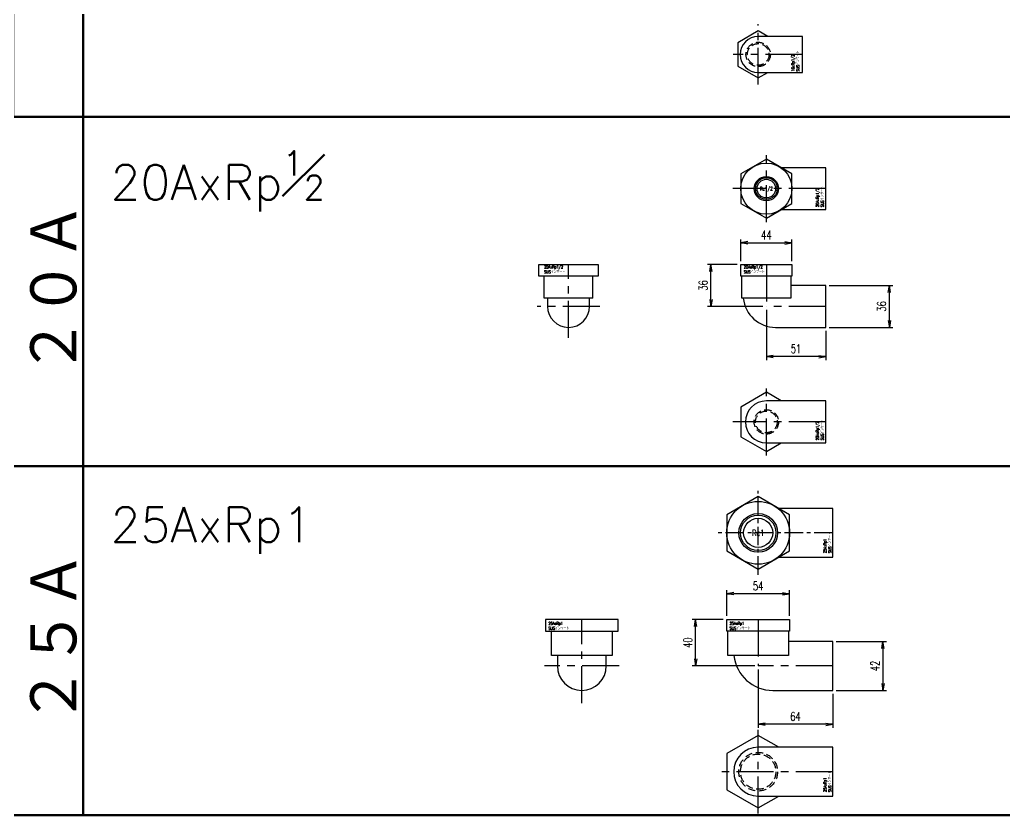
# Model space of a CAD drawing. Header units: millimetres. Extents: x 1711 to 90196, y -23291 to 8516.
# Drawn here: x 45199 to 46044, y -5761 to -5077 of the extents above; entities that cross this region are included whole.
import ezdxf
from ezdxf.enums import TextEntityAlignment as Align

# ---------------------------------------------------------------- set-up
doc = ezdxf.new("R2010")
doc.units = ezdxf.units.MM
doc.header["$PDMODE"] = 35
doc.linetypes.add('CENTER', pattern=[50.8, 31.75, -6.35, 6.35, -6.35])
doc.linetypes.add('HIDDEN', pattern=[9.525, 6.35, -3.175])
doc.layers.add('line', color=153, linetype='Continuous', lineweight=50)
for name, color, linetype in [('寸法', 2, 'Continuous'), ('配管-CVP', 4, 'Continuous'), ('＃配管（PVC)', 21, 'Continuous')]:
    doc.layers.add(name, color=color, linetype=linetype)
doc.styles.add('kpk', font='romans.shx', dxfattribs={"width": 0.7, "bigfont": 'extfont2.shx'})
doc.styles.get("Standard").update_dxf_attribs({"font": 'romans.shx', "bigfont": 'extfont.shx'})
doc.dimstyles.new('KPK-3', dxfattribs={"dimscale": 3, "dimtxt": 2.5, "dimasz": 2, "dimexe": 1, "dimexo": 1, "dimgap": 1, "dimtad": 3, "dimdec": 1, "dimdsep": 46, "dimtxsty": 'kpk', "dimblk": 'OPEN', "dimcen": 2.5, "dimclrd": 2, "dimclre": 2, "dimclrt": 4, "dimadec": 1, "dimazin": 2, "dimtfac": 1, "dimtdec": 1, "dimtmove": 0, "dimatfit": 2, "dimldrblk": 'OPEN', "dimfxl": 0, "dimlwd": -1, "dimlwe": -1, "dimarcsym": 0})

# ---------------------------------------------------------------- blocks, each defined once
blk = doc.blocks.new('_Open')
at = {"color": 0, "linetype": 'ByBlock', "lineweight": -2}
for p, q in [((-1, 0.17), (0, 0)), ((-1, -0.17), (0, 0)), ((0, 0), (-1, 0))]:
    blk.add_line(p, q, dxfattribs=at)
blk = doc.blocks.new('*D2058')
at = {"layer": 'Defpoints', "color": 0, "transparency": 16777216}
for p in [(45806.14, -5570.32), (45806.14, -5592.32), (45860.14, -5592.32)]:
    blk.add_point(p, dxfattribs=at)
at = {"layer": '寸法', "color": 2, "transparency": 16777216}
for p, q in [((45806.14, -5589.32), (45806.14, -5567.32)), ((45854.14, -5570.32), (45812.14, -5570.32)), ((45860.14, -5589.32), (45860.14, -5567.32))]:
    blk.add_line(p, q, dxfattribs=at)
at = {"layer": '寸法', "color": 2, "transparency": 16777216, "xscale": 6, "yscale": 6, "zscale": 6, "rotation": 180}
blk.add_blockref('_Open', (45806.14, -5570.32), dxfattribs=at)
at = {"layer": '寸法', "color": 2, "transparency": 16777216, "xscale": 6, "yscale": 6, "zscale": 6}
blk.add_blockref('_Open', (45860.14, -5570.32), dxfattribs=at)
at = {"layer": '寸法', "color": 4, "transparency": 16777216, "insert": (45833.14, -5563.57), "char_height": 7.5, "attachment_point": 5, "style": 'kpk', "bg_fill": 3, "box_fill_scale": 1.1, "bg_fill_color": 256, "bg_fill_true_color": 13158600, "bg_fill_transparency": 0}
blk.add_mtext('54', dxfattribs=at)
blk = doc.blocks.new('*D2206')
at = {"layer": 'Defpoints', "color": 0, "transparency": 16777216}
for p in [(45891.14, -5305.49), (45945.85, -5305.49), (45891.14, -5341.49)]:
    blk.add_point(p, dxfattribs=at)
at = {"layer": '寸法', "color": 2, "transparency": 16777216}
for p, q in [((45894.14, -5305.49), (45948.85, -5305.49)), ((45945.85, -5335.49), (45945.85, -5311.49)), ((45894.14, -5341.49), (45948.85, -5341.49))]:
    blk.add_line(p, q, dxfattribs=at)
at = {"layer": '寸法', "color": 2, "transparency": 16777216, "xscale": 6, "yscale": 6, "zscale": 6}
for p, rotation in [((45945.85, -5305.49), 90), ((45945.85, -5341.49), 270)]:
    blk.add_blockref('_Open', p, dxfattribs=dict(at, rotation=rotation))
at = {"layer": '寸法', "color": 4, "transparency": 16777216, "insert": (45939.1, -5323.49), "char_height": 7.5, "attachment_point": 5, "rotation": 90, "style": 'kpk', "bg_fill": 3, "box_fill_scale": 1.1, "bg_fill_color": 256, "bg_fill_true_color": 13158600, "bg_fill_transparency": 0}
blk.add_mtext('36', dxfattribs=at)
blk = doc.blocks.new('*D2207')
at = {"layer": 'Defpoints', "color": 0, "transparency": 16777216}
for p in [(45840.14, -5323.49), (45891.14, -5341.49), (45840.14, -5366.61)]:
    blk.add_point(p, dxfattribs=at)
at = {"layer": '寸法', "color": 2, "transparency": 16777216}
for p, q in [((45840.14, -5326.49), (45840.14, -5369.61)), ((45891.14, -5344.49), (45891.14, -5369.61)), ((45885.14, -5366.61), (45846.14, -5366.61))]:
    blk.add_line(p, q, dxfattribs=at)
at = {"layer": '寸法', "color": 2, "transparency": 16777216, "xscale": 6, "yscale": 6, "zscale": 6, "rotation": 180}
blk.add_blockref('_Open', (45840.14, -5366.61), dxfattribs=at)
at = {"layer": '寸法', "color": 2, "transparency": 16777216, "xscale": 6, "yscale": 6, "zscale": 6}
blk.add_blockref('_Open', (45891.14, -5366.61), dxfattribs=at)
at = {"layer": '寸法', "color": 4, "transparency": 16777216, "insert": (45865.64, -5359.86), "char_height": 7.5, "attachment_point": 5, "style": 'kpk', "bg_fill": 3, "box_fill_scale": 1.1, "bg_fill_color": 256, "bg_fill_true_color": 13158600, "bg_fill_transparency": 0}
blk.add_mtext('51', dxfattribs=at)
blk = doc.blocks.new('*D2208')
at = {"layer": 'Defpoints', "color": 0, "transparency": 16777216}
for p in [(45779.45, -5592.32), (45806.14, -5592.32), (45833.14, -5632.32)]:
    blk.add_point(p, dxfattribs=at)
at = {"layer": '寸法', "color": 2, "transparency": 16777216}
for p, q in [((45803.14, -5592.32), (45776.45, -5592.32)), ((45779.45, -5626.32), (45779.45, -5598.32)), ((45830.14, -5632.32), (45776.45, -5632.32))]:
    blk.add_line(p, q, dxfattribs=at)
at = {"layer": '寸法', "color": 2, "transparency": 16777216, "xscale": 6, "yscale": 6, "zscale": 6}
for p, rotation in [((45779.45, -5592.32), 90), ((45779.45, -5632.32), 270)]:
    blk.add_blockref('_Open', p, dxfattribs=dict(at, rotation=rotation))
at = {"layer": '寸法', "color": 4, "transparency": 16777216, "insert": (45772.7, -5612.32), "char_height": 7.5, "attachment_point": 5, "rotation": 90, "style": 'kpk', "bg_fill": 3, "box_fill_scale": 1.1, "bg_fill_color": 256, "bg_fill_true_color": 13158600, "bg_fill_transparency": 0}
blk.add_mtext('40', dxfattribs=at)
blk = doc.blocks.new('*D2209')
at = {"layer": 'Defpoints', "color": 0, "transparency": 16777216}
for p in [(45862.14, -5268.87), (45818.14, -5287.49), (45862.14, -5287.49)]:
    blk.add_point(p, dxfattribs=at)
at = {"layer": '寸法', "color": 2, "transparency": 16777216}
for p, q in [((45818.14, -5284.49), (45818.14, -5265.87)), ((45862.14, -5284.49), (45862.14, -5265.87)), ((45824.14, -5268.87), (45856.14, -5268.87))]:
    blk.add_line(p, q, dxfattribs=at)
at = {"layer": '寸法', "color": 2, "transparency": 16777216, "xscale": 6, "yscale": 6, "zscale": 6, "rotation": 180}
blk.add_blockref('_Open', (45818.14, -5268.87), dxfattribs=at)
at = {"layer": '寸法', "color": 2, "transparency": 16777216, "xscale": 6, "yscale": 6, "zscale": 6}
blk.add_blockref('_Open', (45862.14, -5268.87), dxfattribs=at)
at = {"layer": '寸法', "color": 4, "transparency": 16777216, "insert": (45840.14, -5262.12), "char_height": 7.5, "attachment_point": 5, "style": 'kpk', "bg_fill": 3, "box_fill_scale": 1.1, "bg_fill_color": 256, "bg_fill_true_color": 13158600, "bg_fill_transparency": 0}
blk.add_mtext('44', dxfattribs=at)
blk = doc.blocks.new('*D2210')
at = {"layer": 'Defpoints', "color": 0, "transparency": 16777216}
for p in [(45792.62, -5287.49), (45818.14, -5287.49), (45840.14, -5323.49)]:
    blk.add_point(p, dxfattribs=at)
at = {"layer": '寸法', "color": 2, "transparency": 16777216}
for p, q in [((45815.14, -5287.49), (45789.62, -5287.49)), ((45792.62, -5317.49), (45792.62, -5293.49)), ((45837.14, -5323.49), (45789.62, -5323.49))]:
    blk.add_line(p, q, dxfattribs=at)
at = {"layer": '寸法', "color": 2, "transparency": 16777216, "xscale": 6, "yscale": 6, "zscale": 6}
for p, rotation in [((45792.62, -5287.49), 90), ((45792.62, -5323.49), 270)]:
    blk.add_blockref('_Open', p, dxfattribs=dict(at, rotation=rotation))
at = {"layer": '寸法', "color": 4, "transparency": 16777216, "insert": (45785.87, -5305.49), "char_height": 7.5, "attachment_point": 5, "rotation": 90, "style": 'kpk', "bg_fill": 3, "box_fill_scale": 1.1, "bg_fill_color": 256, "bg_fill_true_color": 13158600, "bg_fill_transparency": 0}
blk.add_mtext('36', dxfattribs=at)
blk = doc.blocks.new('*D2211')
at = {"layer": 'Defpoints', "color": 0, "transparency": 16777216}
for p in [(45897.14, -5611.32), (45897.14, -5653.32), (45940.2, -5653.32)]:
    blk.add_point(p, dxfattribs=at)
at = {"layer": '寸法', "color": 2, "transparency": 16777216}
for p, q in [((45900.14, -5611.32), (45943.2, -5611.32)), ((45940.2, -5617.32), (45940.2, -5647.32)), ((45900.14, -5653.32), (45943.2, -5653.32))]:
    blk.add_line(p, q, dxfattribs=at)
at = {"layer": '寸法', "color": 2, "transparency": 16777216, "xscale": 6, "yscale": 6, "zscale": 6}
for p, rotation in [((45940.2, -5611.32), 90), ((45940.2, -5653.32), 270)]:
    blk.add_blockref('_Open', p, dxfattribs=dict(at, rotation=rotation))
at = {"layer": '寸法', "color": 4, "transparency": 16777216, "insert": (45933.45, -5632.32), "char_height": 7.5, "attachment_point": 5, "rotation": 90, "style": 'kpk', "bg_fill": 3, "box_fill_scale": 1.1, "bg_fill_color": 256, "bg_fill_true_color": 13158600, "bg_fill_transparency": 0}
blk.add_mtext('42', dxfattribs=at)
blk = doc.blocks.new('*D2212')
at = {"layer": 'Defpoints', "color": 0, "transparency": 16777216}
for p in [(45833.14, -5632.32), (45897.14, -5653.32), (45833.14, -5682.39)]:
    blk.add_point(p, dxfattribs=at)
at = {"layer": '寸法', "color": 2, "transparency": 16777216}
for p, q in [((45833.14, -5635.32), (45833.14, -5685.39)), ((45897.14, -5656.32), (45897.14, -5685.39)), ((45891.14, -5682.39), (45839.14, -5682.39))]:
    blk.add_line(p, q, dxfattribs=at)
at = {"layer": '寸法', "color": 2, "transparency": 16777216, "xscale": 6, "yscale": 6, "zscale": 6, "rotation": 180}
blk.add_blockref('_Open', (45833.14, -5682.39), dxfattribs=at)
at = {"layer": '寸法', "color": 2, "transparency": 16777216, "xscale": 6, "yscale": 6, "zscale": 6}
blk.add_blockref('_Open', (45897.14, -5682.39), dxfattribs=at)
at = {"layer": '寸法', "color": 4, "transparency": 16777216, "insert": (45865.14, -5675.64), "char_height": 7.5, "attachment_point": 5, "style": 'kpk', "bg_fill": 3, "box_fill_scale": 1.1, "bg_fill_color": 256, "bg_fill_true_color": 13158600, "bg_fill_transparency": 0}
blk.add_mtext('64', dxfattribs=at)
blk = doc.blocks.new('20AxRp1／2-SUSインサート給水栓E-正面')
at = {"layer": '＃配管（PVC)', "color": 0, "linetype": 'ByBlock'}
for p, q in [((-22, 26), (-22, 36)), ((-22, 36), (22, 36)), ((22, 36), (22, 26)), ((22, 26), (-22, 26)), ((-21, 7), (-21, 26)), ((21, 26), (21, 7)), ((51, 18), (21, 18)), ((51, -18), (51, 18)), ((21, 7), (-21, 7)), ((8, -18), (51, -18))]:
    blk.add_line(p, q, dxfattribs=at)
at = {"layer": '＃配管（PVC)', "color": 2, "linetype": 'CENTER'}
for p in [(0, 36), (51, 0)]:
    blk.add_line(p, (0, 0), dxfattribs=at)
at = {"layer": '＃配管（PVC)', "color": 0, "linetype": 'ByBlock'}
blk.add_arc((8, 10), 28, 186.15064, 270, dxfattribs=at)
at = {"layer": 'Defpoints', "color": 6, "insert": (-19.34, 35.11), "char_height": 2.5, "attachment_point": 1, "style": 'kpk'}
blk.add_mtext('20AxRp1/2\\PSUSインサート', dxfattribs=at)
blk = doc.blocks.new('16AxRp1／2-SUSインサート給水栓E-下面')
at = {"layer": '＃配管（PVC)', "color": 2, "linetype": 'CENTER'}
for p, q in [((0, -25.92), (0, 25.92)), ((38, 0), (-21.6, 0))]:
    blk.add_line(p, q, dxfattribs=at)
at = {"layer": '＃配管（PVC)', "color": 0, "linetype": 'ByBlock'}
for p, q in [((38, 15.5), (0, 15.5)), ((38, -15.5), (38, 15.5)), ((0, -15.5), (38, -15.5))]:
    blk.add_line(p, q, dxfattribs=at)
blk.add_lwpolyline([(8.15, 15.5), (0, 20.21), (-17.5, 10.1), (-17.5, -10.1), (0, -20.21), (8.15, -15.5)], dxfattribs=at)
at = {"layer": '＃配管（PVC)', "color": 132, "linetype": 'HIDDEN'}
for radius in [10.48, 9.32]:
    blk.add_circle((0, 0), radius, dxfattribs=at)
at = {"layer": '＃配管（PVC)', "color": 0, "linetype": 'ByBlock'}
blk.add_arc((0, 0), 15.5, 90, 270, dxfattribs=at)
at = {"layer": 'Defpoints', "color": 6, "insert": (28.62, -14.63), "char_height": 2.5, "attachment_point": 1, "rotation": 90, "style": 'kpk'}
blk.add_mtext('\\A1;16xRp1/2\\PSUSインサート', dxfattribs=at)
blk = doc.blocks.new('20AxRp1／2-SUSインサート給水栓E-上面')
at = {"layer": '＃配管（PVC)', "color": 2, "linetype": 'CENTER'}
for p, q in [((0, -28.8), (0, 28.8)), ((51, 0), (-28.8, 0))]:
    blk.add_line(p, q, dxfattribs=at)
at = {"layer": '＃配管（PVC)', "color": 0, "linetype": 'ByBlock'}
for p, q in [((51, 18), (12.82, 18)), ((51, -18), (51, 18)), ((12.82, -18), (51, -18))]:
    blk.add_line(p, q, dxfattribs=at)
blk.add_lwpolyline([(-22, -12.7), (0, -25.4), (22, -12.7), (22, 12.7), (0, 25.4), (-22, 12.7)], close=True, dxfattribs=at)
for radius in [22, 9.32, 8]:
    blk.add_circle((0, 0), radius, dxfattribs=at)
at = {"layer": '＃配管（PVC)', "color": 42}
blk.add_circle((0, 0), 10.48, dxfattribs=at)
at = {"layer": 'Defpoints', "color": 6, "style": 'kpk', "width": 0.7}
blk.add_text('Rc1/2', height=3, dxfattribs=at).set_placement((0, 0), align=Align.MIDDLE_CENTER)
at = {"layer": 'Defpoints', "color": 6, "insert": (42.62, -15.8), "char_height": 2.5, "attachment_point": 1, "rotation": 90, "style": 'kpk'}
blk.add_mtext('20AxRp1/2\\PSUSインサート', dxfattribs=at)
blk = doc.blocks.new('20AxRp1／2-SUSインサート給水栓E-下面')
at = {"layer": '＃配管（PVC)', "color": 2, "linetype": 'CENTER'}
for p, q in [((0, -28.8), (0, 28.8)), ((51, 0), (-28.8, 0))]:
    blk.add_line(p, q, dxfattribs=at)
at = {"layer": '＃配管（PVC)', "color": 0, "linetype": 'ByBlock'}
for p, q in [((51, 18), (0, 18)), ((51, -18), (51, 18)), ((0, -18), (51, -18))]:
    blk.add_line(p, q, dxfattribs=at)
blk.add_lwpolyline([(12.82, 18), (0, 25.4), (-22, 12.7), (-22, -12.7), (0, -25.4), (12.82, -18)], dxfattribs=at)
at = {"layer": '＃配管（PVC)', "color": 132, "linetype": 'HIDDEN'}
for radius in [10.48, 9.32]:
    blk.add_circle((0, 0), radius, dxfattribs=at)
at = {"layer": '＃配管（PVC)', "color": 0, "linetype": 'ByBlock'}
blk.add_arc((0, 0), 18, 90, 270, dxfattribs=at)
at = {"layer": 'Defpoints', "color": 6, "insert": (42.62, -15.8), "char_height": 2.5, "attachment_point": 1, "rotation": 90, "style": 'kpk'}
blk.add_mtext('20AxRp1/2\\PSUSインサート', dxfattribs=at)
blk = doc.blocks.new('20AxRp1／2-SUSインサート給水栓E-側面')
at = {"layer": '＃配管（PVC)', "color": 0, "linetype": 'ByBlock'}
for p, q in [((-25.4, 26), (-25.4, 36)), ((-25.4, 36), (25.4, 36)), ((25.4, 36), (25.4, 26)), ((25.4, 26), (-25.4, 26)), ((-21, 7), (-21, 26)), ((21, 7), (21, 26)), ((21, 7), (-21, 7)), ((-18, 7), (-18, 0)), ((18, 0), (18, 7))]:
    blk.add_line(p, q, dxfattribs=at)
at = {"layer": '＃配管（PVC)', "color": 2, "linetype": 'CENTER'}
for p, q in [((0, -27), (0, 36)), ((27, 0), (-27, 0))]:
    blk.add_line(p, q, dxfattribs=at)
at = {"layer": '＃配管（PVC)', "color": 0, "linetype": 'ByBlock'}
blk.add_arc((0, 0), 18, 180, 0, dxfattribs=at)
at = {"layer": 'Defpoints', "color": 6, "insert": (-20.87, 35.11), "char_height": 2.5, "attachment_point": 1, "style": 'kpk'}
blk.add_mtext('20AxRp1/2\\PSUSインサート', dxfattribs=at)
blk = doc.blocks.new('25AxRp1-SUSインサート給水栓E-正面')
at = {"layer": '＃配管（PVC)', "color": 0, "linetype": 'ByBlock'}
for p, q in [((-27, 30), (-27, 40)), ((-27, 40), (27, 40)), ((27, 40), (27, 30)), ((27, 30), (-27, 30)), ((-26, 9), (-26, 30)), ((26, 30), (26, 9)), ((64, 21), (26, 21)), ((64, -21), (64, 21)), ((26, 9), (-26, 9)), ((12.5, -21), (64, -21))]:
    blk.add_line(p, q, dxfattribs=at)
at = {"layer": '＃配管（PVC)', "color": 2, "linetype": 'CENTER'}
for p in [(0, 40), (64, 0)]:
    blk.add_line(p, (0, 0), dxfattribs=at)
at = {"layer": '＃配管（PVC)', "color": 0, "linetype": 'ByBlock'}
blk.add_arc((12.5, 12.5), 33.5, 185.99707, 270, dxfattribs=at)
at = {"layer": 'Defpoints', "color": 6, "insert": (-24.49, 37.78), "char_height": 2.5, "attachment_point": 1, "style": 'kpk'}
blk.add_mtext('25AxRp1\\PSUSインサート', dxfattribs=at)
blk = doc.blocks.new('25AxRp1-SUSインサート給水栓E-下面')
at = {"layer": '＃配管（PVC)', "color": 2, "linetype": 'CENTER'}
for p, q in [((0, -36), (0, 36)), ((64, 0), (-36, 0))]:
    blk.add_line(p, q, dxfattribs=at)
at = {"layer": '＃配管（PVC)', "color": 0, "linetype": 'ByBlock'}
for p, q in [((64, 21), (0, 21)), ((64, -21), (64, 21)), ((0, -21), (64, -21))]:
    blk.add_line(p, q, dxfattribs=at)
blk.add_lwpolyline([(17.63, 21), (0, 31.18), (-27, 15.59), (-27, -15.59), (0, -31.18), (17.63, -21)], dxfattribs=at)
at = {"layer": '＃配管（PVC)', "color": 132, "linetype": 'HIDDEN'}
for radius in [16.62, 15.15]:
    blk.add_circle((0, 0), radius, dxfattribs=at)
at = {"layer": '＃配管（PVC)', "color": 0, "linetype": 'ByBlock'}
blk.add_arc((0, 0), 21, 90, 270, dxfattribs=at)
at = {"layer": 'Defpoints', "color": 6, "insert": (56.11, -17.44), "char_height": 2.5, "attachment_point": 1, "rotation": 90, "style": 'kpk'}
blk.add_mtext('25AxRp1\\PSUSインサート', dxfattribs=at)
blk = doc.blocks.new('25AxRp1-SUSインサート給水栓E-側面')
at = {"layer": '＃配管（PVC)', "color": 0, "linetype": 'ByBlock'}
for p, q in [((31.18, 40), (-31.18, 40)), ((-31.18, 40), (-31.18, 30)), ((31.18, 30), (31.18, 40)), ((-31.18, 30), (31.18, 30)), ((-26, 9), (-26, 30)), ((26, 30), (26, 9)), ((26, 9), (-26, 9)), ((-21, 9), (-21, 0)), ((21, 0), (21, 9))]:
    blk.add_line(p, q, dxfattribs=at)
at = {"layer": '＃配管（PVC)', "color": 2, "linetype": 'CENTER'}
for p, q in [((0, -31.97), (0, 40)), ((31.97, 0), (-31.97, 0))]:
    blk.add_line(p, q, dxfattribs=at)
at = {"layer": '＃配管（PVC)', "color": 0, "linetype": 'ByBlock'}
blk.add_arc((0, 0), 21, 180, 0, dxfattribs=at)
at = {"layer": 'Defpoints', "color": 6, "insert": (-28.67, 37.78), "char_height": 2.5, "attachment_point": 1, "style": 'kpk'}
blk.add_mtext('25AxRp1\\PSUSインサート', dxfattribs=at)
blk = doc.blocks.new('25AxRp1-SUSインサート給水栓E-上面')
at = {"color": 2, "linetype": 'CENTER', "ltscale": 0.5}
for p, q in [((0, -36), (0, 36)), ((64, 0), (-36, 0))]:
    blk.add_line(p, q, dxfattribs=at)
at = {"color": 0}
for p, q in [((64, 21), (17.63, 21)), ((64, -21), (64, 21)), ((17.63, -21), (64, -21))]:
    blk.add_line(p, q, dxfattribs=at)
blk.add_lwpolyline([(-27, -15.59), (0, -31.18), (27, -15.59), (27, 15.59), (0, 31.18), (-27, 15.59)], close=True, dxfattribs=at)
for radius in [27, 15.15, 12.5]:
    blk.add_circle((0, 0), radius, dxfattribs=at)
at = {"color": 42}
blk.add_circle((0, 0), 16.62, dxfattribs=at)
at = {"layer": 'Defpoints', "color": 6, "style": 'kpk', "width": 0.7}
blk.add_text('Rc1', height=5, dxfattribs=at).set_placement((0, 0), align=Align.MIDDLE_CENTER)
at = {"layer": 'Defpoints', "color": 6, "insert": (56.11, -17.44), "char_height": 2.5, "attachment_point": 1, "rotation": 90, "style": 'kpk'}
blk.add_mtext('25AxRp1\\PSUSインサート', dxfattribs=at)
blk = doc.blocks.new('A$C9b6e2878')
at = {"layer": 'line'}
for points in [[(1260, -1360), (1260, 0), (1320, 0), (1320, -1960)], [(2520, -1360), (1320, -1360), (1260, -1360)], [(2520, -1660), (1320, -1660), (1260, -1660)], [(2520, -1960), (1320, -1960), (1260, -1960)]]:
    blk.add_lwpolyline(points, dxfattribs=at)
at = {"layer": 'line', "char_height": 30, "attachment_point": 4}
for s, insert in [('20AxRp{\\H0.7x;\\S1#2;}', (1343.56, -1415.31)), ('25AxRp1', (1343.56, -1715.31))]:
    blk.add_mtext(s, dxfattribs=dict(at, insert=insert))
at = {"layer": 'line', "char_height": 45, "attachment_point": 5, "rotation": 90}
for s, insert in [('２０Ａ', (1296.17, -1507.63)), ('２５Ａ', (1296.17, -1807.63))]:
    blk.add_mtext(s, dxfattribs=dict(at, insert=insert))

msp = doc.modelspace()

# ---------------------------------------------------------------- block references
at = {"layer": '配管-CVP'}
for name, p in [('16AxRp1／2-SUSインサート給水栓E-下面', (45833.1398, -5107.0713)), ('20AxRp1／2-SUSインサート給水栓E-上面', (45840.1398, -5222.3065)), ('20AxRp1／2-SUSインサート給水栓E-側面', (45670.3041, -5323.4898)), ('20AxRp1／2-SUSインサート給水栓E-下面', (45840.1398, -5422.6761)), ('25AxRp1-SUSインサート給水栓E-上面', (45833.1398, -5517.9718)), ('25AxRp1-SUSインサート給水栓E-側面', (45681.7125, -5632.3247))]:
    msp.add_blockref(name, p, dxfattribs=at)

# ---------------------------------------------------------------- dimensions: what is measured, and where the dimension line sits
at = {"layer": '寸法'}
for base, p1, p2, angle, picture, middle in [((45862.1398, -5268.868), (45818.1398, -5287.4898), (45862.1398, -5287.4898), 180, '*D2209', (45840.1398, -5262.118)), ((45945.8505, -5305.4898), (45891.1398, -5341.4898), (45891.1398, -5305.4898), 90, '*D2206', (45939.1005, -5323.4898)), ((45806.1398, -5570.3202), (45860.1398, -5592.3247), (45806.1398, -5592.3247), 180, '*D2058', (45833.1398, -5563.5702)), ((45940.1962, -5653.3247), (45897.1398, -5611.3247), (45897.1398, -5653.3247), 90, '*D2211', (45933.4462, -5632.3247))]:
    dim = msp.add_linear_dim(base=base, p1=p1, p2=p2, angle=angle, dimstyle='KPK-3', dxfattribs=at)
    dim.commit()
    dim.dimension.update_dxf_attribs({"geometry": picture, "text_midpoint": middle})

# ---------------------------------------------------------------- next in the draw order: dimensions: what is measured, and where the dimension line sits
for base, p1, p2, angle, picture, middle in [((45840.1398, -5366.61), (45891.1398, -5341.4898), (45840.1398, -5323.4898), 180, '*D2207', (45865.6398, -5359.86)), ((45779.4513, -5592.3247), (45833.1398, -5632.3247), (45806.1398, -5592.3247), 90, '*D2208', (45772.7013, -5612.3247))]:
    dim = msp.add_linear_dim(base=base, p1=p1, p2=p2, angle=angle, dimstyle='KPK-3', dxfattribs=at)
    dim.commit()
    dim.dimension.update_dxf_attribs({"geometry": picture, "text_midpoint": middle})

# ---------------------------------------------------------------- next in the draw order: dimensions: what is measured, and where the dimension line sits
for base, p1, p2, angle, picture, middle in [((45792.6188, -5287.4898), (45840.1398, -5323.4898), (45818.1398, -5287.4898), 90, '*D2210', (45785.8688, -5305.4898)), ((45833.1398, -5682.3927), (45897.1398, -5653.3247), (45833.1398, -5632.3247), 180, '*D2212', (45865.1398, -5675.6427))]:
    dim = msp.add_linear_dim(base=base, p1=p1, p2=p2, angle=angle, dimstyle='KPK-3', dxfattribs=at)
    dim.commit()
    dim.dimension.update_dxf_attribs({"geometry": picture, "text_midpoint": middle})

# ---------------------------------------------------------------- next in the draw order: block references
at = {"layer": 'line'}
msp.add_blockref('A$C9b6e2878', (43933.4518, -3800.6046), dxfattribs=at)
at = {"layer": '配管-CVP'}
for name, p in [('20AxRp1／2-SUSインサート給水栓E-正面', (45840.1398, -5323.4898)), ('25AxRp1-SUSインサート給水栓E-正面', (45833.1398, -5632.3247)), ('25AxRp1-SUSインサート給水栓E-下面', (45833.1398, -5723.1342))]:
    msp.add_blockref(name, p, dxfattribs=at)

doc.saveas('drawing.dxf')
